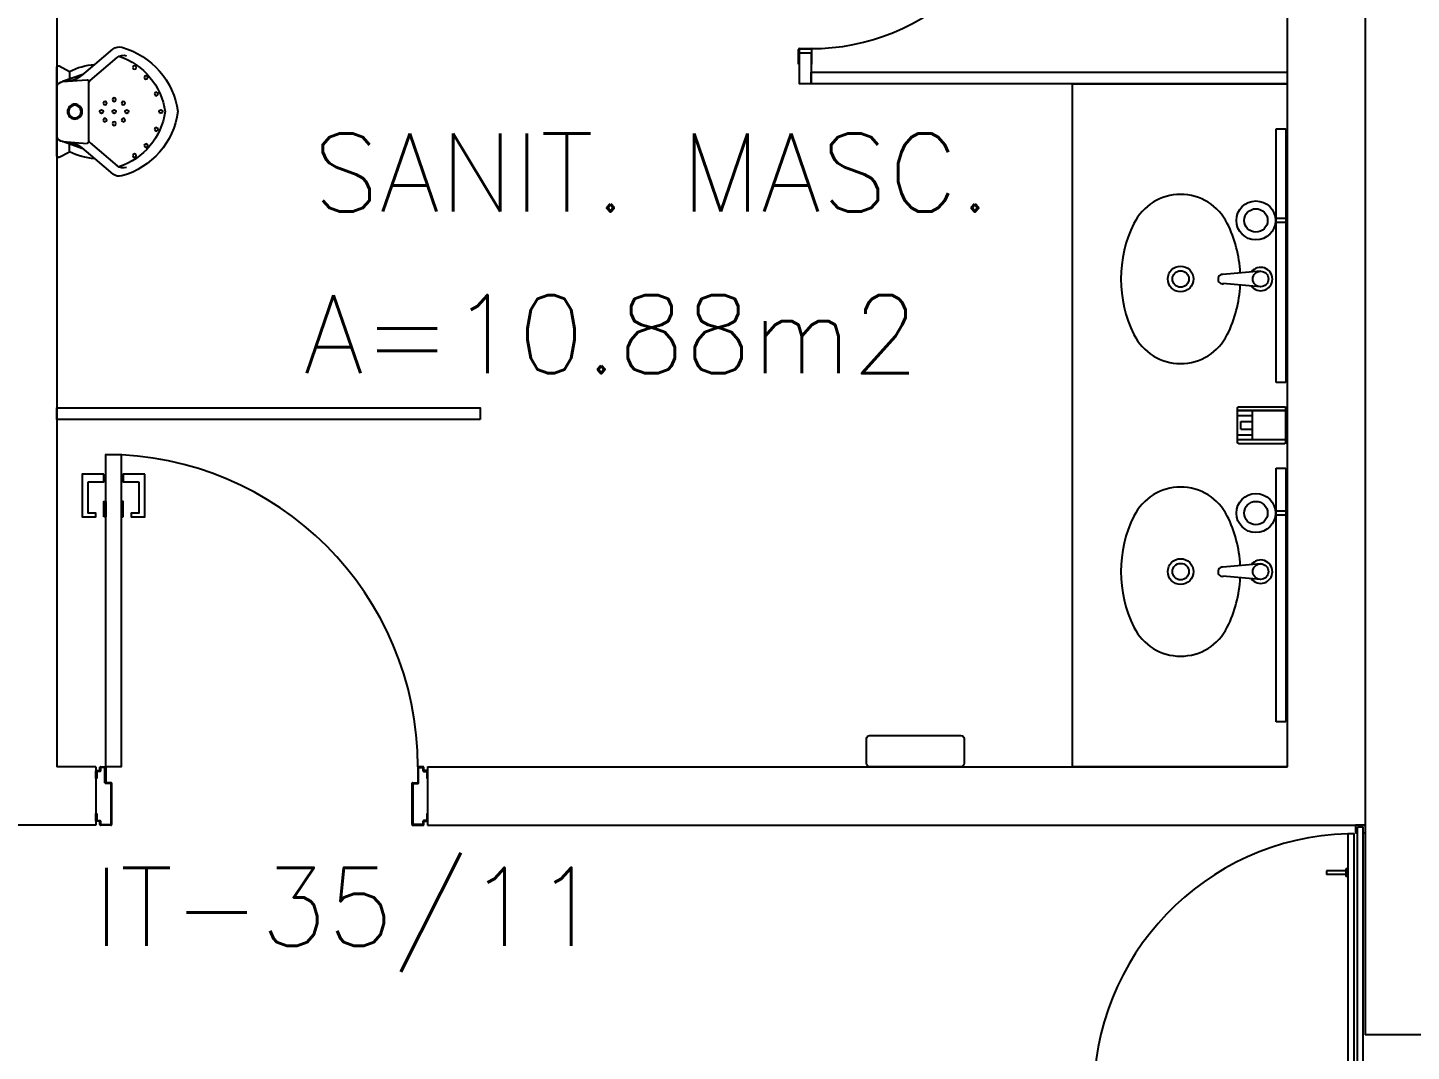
# Model space of a CAD drawing. Header units: millimetres. Extents: x 2128 to 2646, y 1972 to 2207.
# Drawn here: x 2296.034 to 2299.58, y 2138.786 to 2141.409 of the extents above; entities that cross this region are included whole.
import ezdxf

# ---------------------------------------------------------------- set-up
doc = ezdxf.new("R2010")
doc.units = ezdxf.units.MM
for name, color, linetype in [('AR-ALV', 2, 'Continuous'), ('AR-DIVISÓRIAS', 230, 'Continuous'), ('AR-ESCADA', 2, 'Continuous'), ('AR-LOUÇAS', 1, 'Continuous'), ('AR-PORTA', 1, 'Continuous'), ('AR-VIDRO', 2, 'Continuous'), ('BC-CUBA', 1, 'Continuous'), ('BGR- VISTA', 12, 'Continuous'), ('DV- VISTA', 2, 'Continuous'), ('DV-TEXTO', 2, 'Continuous'), ('ENDEREÇO', 2, 'Continuous'), ('maçaneta', 1, 'Continuous'), ('montantes', 1, 'Continuous'), ('mov', 1, 'Continuous'), ('PM-PERFIL U-C', 2, 'Continuous'), ('pm1', 2, 'Continuous'), ('pm2', 2, 'Continuous'), ('soleira', 1, 'Continuous'), ('TEXTO', 2, 'Continuous'), ('WC1', 1, 'Continuous'), ('WC2', 1, 'Continuous'), ('Área', 2, 'Continuous')]:
    doc.layers.add(name, color=color, linetype=linetype)
doc.styles.add('S12', font='simplex.shx', dxfattribs={"width": 1.1, "height": 0.12})
doc.styles.add('UNB-100', font='simplex.shx', dxfattribs={"height": 0.2})
doc.styles.add('UNB1-100', font='simplex.shx', dxfattribs={"height": 0.2})

# ---------------------------------------------------------------- blocks, each defined once
blk = doc.blocks.new('MCTR-01p')
at = {"layer": 'WC1'}
for p, q in [((0.1134, 0), (-0.1134, 0)), ((-0.1169, -0.006), (-0.1028, -0.0318)), ((0.1169, -0.006), (0.1028, -0.0318)), ((-0.1209, -0.0973), (-0.16, -0.1436)), ((0.1209, -0.0973), (0.16, -0.1436))]:
    blk.add_line(p, q, dxfattribs=at)
blk.add_circle((0, -0.0459), 0.019, dxfattribs=at)
for centre, radius, start, end in [((-0.1134, -0.004), 0.00402, 90, 208.6993), ((0.1134, -0.004), 0.00402, 331.3007, 90), ((0.0514, -0.1098), 0.1728, 153.1667, 175.8553), ((-0.0514, -0.1098), 0.1728, 4.1447, 26.8333), ((-0.1408, -0.1598), 0.0251, 139.851, 195.7705), ((0.027, -0.1124), 0.1994, 195.7705, 262.231), ((-0.027, -0.1124), 0.1994, 277.769, 344.2295), ((0.1408, -0.1598), 0.0251, 344.2295, 40.149)]:
    blk.add_arc(centre, radius, start, end, dxfattribs=at)
at = {"layer": 'WC2'}
for p, q in [((-0.1028, -0.0318), (-0.083, -0.0318)), ((-0.0952, -0.0668), (-0.0769, -0.0144)), ((-0.0769, -0.0144), (-0.0814, -0.0774)), ((0.0769, -0.0144), (0.0814, -0.0774)), ((0.0952, -0.0668), (0.0769, -0.0144)), ((0.1028, -0.0318), (0.083, -0.0318)), ((-0.0929, -0.0641), (-0.1209, -0.0973)), ((0.0929, -0.0641), (0.1209, -0.0973)), ((-0.0801, -0.0849), (-0.1388, -0.1544)), ((0.0773, -0.0817), (-0.0773, -0.0817)), ((0.0801, -0.0849), (0.1388, -0.1544))]:
    blk.add_line(p, q, dxfattribs=at)
for centre, radius in [((0, -0.0459), 0.0162), ((-0.0216, -0.1233), 0.00453), ((0.0216, -0.1233), 0.00453), ((-0.0307, -0.1466), 0.00453), ((-0.0216, -0.17), 0.00453), ((0.0216, -0.17), 0.00453), ((0.0307, -0.1466), 0.00453), ((-0.1131, -0.1987), 0.00453), ((0.1131, -0.1987), 0.00453), ((-0.0873, -0.2281), 0.00453), ((0.0873, -0.2281), 0.00453), ((-0.0453, -0.2549), 0.00453), ((0.0453, -0.2549), 0.00453)]:
    blk.add_circle(centre, radius, dxfattribs=at)
for centre, radius, start, end in [((-0.0573, -0.018), 0.02, 115.5204, 169.5817), ((0.0573, -0.018), 0.02, 10.4183, 64.4796), ((-0.1424, -0.0223), 0.0647, 319.851, 355.9846), ((0.1424, -0.0223), 0.0647, 184.0154, 220.149), ((-0.0773, -0.0776), 0.00402, 175.9846, 270), ((-0.0719, -0.0937), 0.012, 89.3581, 133.3239), ((0.0719, -0.0937), 0.012, 46.6761, 90.6419), ((0.0773, -0.0776), 0.00402, 270, 4.0154), ((0, -0.1142), 0.00453, 90, 270), ((0, -0.1142), 0.00453, 270, 90), ((-0.1204, -0.1699), 0.024, 139.851, 200.6324), ((0.024, -0.1042), 0.1746, 198.2723, 262.1141), ((0, -0.1466), 0.00453, 90, 270), ((0, -0.1791), 0.00453, 90, 270), ((0, -0.1466), 0.00453, 270, 90), ((-0.024, -0.1042), 0.1746, 277.8859, 341.7277), ((0, -0.1791), 0.00453, 270, 90), ((0.1204, -0.1699), 0.024, 339.3676, 40.149), ((0.0001, -0.2664), 0.00453, 91.7832, 268.2168), ((-0.0001, -0.2664), 0.00453, 271.7832, 88.2168)]:
    blk.add_arc(centre, radius, start, end, dxfattribs=at)
blk = doc.blocks.new('CUBA-01P')
at = {"layer": 'WC1'}
blk.add_circle((-0.15, -0.08), 0.05, dxfattribs=at)
for centre, radius, start, end in [((0, -0.4404), 0.3205, 92.8226, 116.4054), ((0, -0.4404), 0.3205, 63.5946, 87.2424), ((-0.0831, -0.273), 0.1336, 116.4054, 243.5946), ((0.0831, -0.273), 0.1336, 296.4054, 63.5946), ((0, -0.1056), 0.3205, 243.5946, 296.4054)]:
    blk.add_arc(centre, radius, start, end, dxfattribs=at)
at = {"layer": 'WC2'}
for p, q in [((-0.1548, 0), (-0.1548, -0.0303)), ((-0.1448, 0), (-0.1448, -0.0303)), ((-0.02, -0.068), (-0.0118, -0.1652)), ((0.02, -0.068), (0.0118, -0.1652))]:
    blk.add_line(p, q, dxfattribs=at)
for centre, radius in [((-0.15, -0.08), 0.03), ((0, -0.068), 0.02), ((0, -0.273), 0.033), ((0, -0.273), 0.0212)]:
    blk.add_circle(centre, radius, dxfattribs=at)
for centre, radius, start, end in [((0.0002, -0.0678), 0.03, 306.4013, 232.6706), ((0.0002, -0.1652), 0.012, 180, 10.1205)]:
    blk.add_arc(centre, radius, start, end, dxfattribs=at)
blk = doc.blocks.new('BGR5')
at = {"layer": 'BGR- VISTA'}
blk.add_lwpolyline([(0, 0.55), (1.75, 0.55), (1.75, 0), (0, 0)], close=True, dxfattribs=at)
at = {"layer": 'BC-CUBA', "rotation": 180}
for p in [(0.5, 0), (1.25, 0)]:
    blk.add_blockref('CUBA-01P', p, dxfattribs=at)
blk = doc.blocks.new('DV4')
at = {"layer": 'DV- VISTA'}
blk.add_lwpolyline([(0.03, 0), (0.03, -1.22), (0, -1.22), (0, 0)], close=True, dxfattribs=at)
at = {"layer": 'DV-TEXTO', "style": 'S12'}
for tag, p, flags in [('ACABAMENTO', (0.3815, -0.3084), 3), ('CANTONEIRA', (0.5815, -0.3084), 3), ('DIVISÓRIA', (-0.0185, -0.3084), 2), ('TAMANHO', (0.1815, -0.3084), 3)]:
    blk.add_attdef(tag, p, '', height=0.12, rotation=90, dxfattribs=dict(at, flags=flags))
blk = doc.blocks.new('DV8')
at = {"layer": 'DV- VISTA'}
blk.add_lwpolyline([(0, -0.03), (-0.08, -0.03), (-0.08, 0), (0, 0)], close=True, dxfattribs=at)
at = {"layer": 'DV-TEXTO', "style": 'S12'}
for tag, p, flags in [('DIVISÓRIA', (-0.0639, 0.0342), 2), ('TAMANHO', (-0.0639, -0.1658), 3), ('ACABAMENTO', (-0.0639, -0.3658), 3), ('CANTONEIRA', (-0.0639, -0.5658), 3)]:
    blk.add_attdef(tag, p, '', height=0.12, dxfattribs=dict(at, flags=flags))
blk = doc.blocks.new('pb55-gr-01p')
at = {"layer": 'mov'}
blk.add_arc((0.0015, 0.0172), 0.55, 359.7335, 90, dxfattribs=at)
at = {"layer": 'pm1'}
blk.add_lwpolyline([(0.0315, 0.5673), (0.0315, 0.0172), (0.0015, 0.0172), (0.0015, 0.5673)], close=True, dxfattribs=at)
at = {"layer": 'pm2'}
for p, q in [((-0.0385, 0.0172), (-0.0008, 0.0172)), ((-0.0385, 0.0158), (-0.0385, 0.0172)), ((-0.0008, 0.0158), (-0.0385, 0.0158)), ((0, 0.015), (0, -0.015)), ((0.0015, -0.0152), (0.0015, 0.015)), ((0.5515, -0.0152), (0.5515, 0.015)), ((0.553, 0.015), (0.553, -0.015)), ((0.5915, 0.0172), (0.5537, 0.0172)), ((0.5537, 0.0158), (0.5915, 0.0158)), ((0.5915, 0.0158), (0.5915, 0.0172)), ((-0.001, -0.016), (-0.0385, -0.016)), ((-0.0385, -0.0175), (-0.0385, -0.016)), ((-0.0385, -0.0175), (-0.0008, -0.0175)), ((0.5915, -0.0175), (0.5537, -0.0175)), ((0.554, -0.016), (0.5915, -0.016)), ((0.5915, -0.0175), (0.5915, -0.016))]:
    blk.add_line(p, q, dxfattribs=at)
for centre, radius, start, end in [((-0.0008, 0.015), 0.00225, 0, 90), ((-0.0008, 0.015), 0.00075, 0, 90), ((0.5537, 0.015), 0.00225, 90, 180), ((0.5537, 0.015), 0.00075, 90, 180), ((-0.001, -0.015), 0.001, 270, 0), ((-0.0008, -0.0152), 0.00225, 270, 0), ((0.5537, -0.0152), 0.00225, 180, 270), ((0.554, -0.015), 0.001, 180, 270)]:
    blk.add_arc(centre, radius, start, end, dxfattribs=at)
blk = doc.blocks.new('DV5')
at = {"layer": 'DV- VISTA'}
blk.add_lwpolyline([(0.03, 0), (0.03, -1.085), (0, -1.085), (0, 0)], close=True, dxfattribs=at)
at = {"layer": 'DV-TEXTO', "style": 'S12'}
for tag, p, flags in [('ACABAMENTO', (0.3815, -0.3886), 3), ('CANTONEIRA', (0.5815, -0.3886), 3), ('DIVISÓRIA', (-0.0185, -0.3886), 2), ('TAMANHO', (0.1815, -0.3886), 3)]:
    blk.add_attdef(tag, p, '', height=0.12, rotation=90, dxfattribs=dict(at, flags=flags))
blk = doc.blocks.new('ES-2P-1PAV-M')
at = {"layer": 'soleira'}
for p in [(0, -0.0025), (0.875, -0.54)]:
    blk.add_line(p, (0, -0.54), dxfattribs=at)
blk = doc.blocks.new('PV1')
at = {"layer": 'AR-VIDRO'}
for p, q in [((0.0215, 0.0443), (0.0215, 0.0293)), ((0.0215, 0.0443), (0.6875, 0.0443)), ((2.7035, 0.0443), (2.0375, 0.0443)), ((2.7035, 0.0443), (2.7035, 0.0293)), ((0.6825, 0.02), (0.005, 0.02)), ((0.6825, 0.005), (0.005, 0.005)), ((0.0215, 0.0293), (0.6875, 0.0293)), ((2.7035, 0.0293), (2.0375, 0.0293)), ((2.0425, 0.02), (2.72, 0.02)), ((2.0425, 0.005), (2.72, 0.005))]:
    blk.add_line(p, q, dxfattribs=at)
at = {"layer": 'maçaneta'}
for p, q in [((0.1165, 0.0993), (0.1265, 0.0993)), ((0.1165, 0.0493), (0.1165, 0.0993)), ((0.1265, 0.0493), (0.1265, 0.0993)), ((2.5985, 0.0493), (2.5985, 0.0993)), ((2.6085, 0.0993), (2.5985, 0.0993)), ((2.6085, 0.0493), (2.6085, 0.0993)), ((0.1115, 0.0443), (0.1115, 0.0493)), ((0.1115, 0.0493), (0.1315, 0.0493)), ((0.1315, 0.0443), (0.1315, 0.0493)), ((2.6135, 0.0493), (2.5935, 0.0493)), ((2.5935, 0.0443), (2.5935, 0.0493)), ((2.6135, 0.0443), (2.6135, 0.0493))]:
    blk.add_line(p, q, dxfattribs=at)
at = {"layer": 'montantes'}
for p, q in [((0.6425, 0.0493), (0.6925, 0.0493)), ((0.6875, 0.0443), (0.6875, 0.0293)), ((0.6925, 0.0493), (0.6925, 0.025)), ((2.0325, 0.0493), (2.0325, 0.025)), ((2.0825, 0.0493), (2.0325, 0.0493)), ((2.0375, 0.0443), (2.0375, 0.0293)), ((0, 0), (0, 0.025)), ((0, 0.025), (0.02, 0.025)), ((0, 0), (0.02, 0)), ((0.005, 0.005), (0.005, 0.02)), ((0.02, 0.02), (0.02, 0.025)), ((0.02, 0), (0.02, 0.005)), ((0.6425, 0.025), (0.6925, 0.025)), ((0.6875, 0.025), (0.6675, 0.025)), ((0.6675, 0.02), (0.6675, 0.025)), ((0.6675, 0), (0.6675, 0.005)), ((0.6875, 0), (0.6675, 0)), ((0.6825, 0.005), (0.6825, 0.02)), ((0.6875, 0), (0.6875, 0.025)), ((2.0825, 0.025), (2.0325, 0.025)), ((2.0375, 0.025), (2.0575, 0.025)), ((2.0375, 0), (2.0375, 0.025)), ((2.0375, 0), (2.0575, 0)), ((2.0425, 0.005), (2.0425, 0.02)), ((2.0575, 0.02), (2.0575, 0.025)), ((2.0575, 0), (2.0575, 0.005)), ((2.705, 0.02), (2.705, 0.025)), ((2.725, 0.025), (2.705, 0.025)), ((2.705, 0), (2.705, 0.005)), ((2.725, 0), (2.705, 0)), ((2.72, 0.005), (2.72, 0.02)), ((2.725, 0), (2.725, 0.025))]:
    blk.add_line(p, q, dxfattribs=at)
for centre in [(0.6925, 0.02), (2.0325, 0.02)]:
    blk.add_circle(centre, 0.005, dxfattribs=at)
for centre, start, end in [((0.6425, 0.0443), 90, 180), ((2.0825, 0.0443), 0, 90), ((0.6425, 0.03), 180, 270), ((2.0825, 0.03), 270, 0)]:
    blk.add_arc(centre, 0.005, start, end, dxfattribs=at)
at = {"layer": 'mov'}
for centre, start, end in [((0.692, 0.025), 0, 178.3547), ((2.033, 0.025), 1.6453, 180)]:
    blk.add_arc(centre, 0.6705, start, end, dxfattribs=at)
blk = doc.blocks.new('PM3')
at = {"layer": 'maçaneta'}
for points in [[(0.02, 0.825), (-0.035, 0.825), (-0.035, 0.715), (0, 0.715), (0, 0.725), (-0.02, 0.725), (-0.02, 0.8035, -0.414214), (-0.0185, 0.805), (0.02, 0.805)], [(0.125, 0.825), (0.07, 0.825), (0.07, 0.805), (0.1085, 0.805, -0.414214), (0.11, 0.8035), (0.11, 0.725), (0.09, 0.725), (0.09, 0.715), (0.125, 0.715)]]:
    blk.add_lwpolyline(points, format="xyb", close=True, dxfattribs=at)
for points in [[(0.02, 0.715), (0.02, 0.755), (0.025, 0.755), (0.025, 0.715)], [(0.07, 0.715), (0.07, 0.755), (0.065, 0.755), (0.065, 0.715)]]:
    blk.add_lwpolyline(points, close=True, dxfattribs=at)
at = {"layer": 'mov'}
blk.add_arc((0.025, 0.075), 0.8, 0, 90, dxfattribs=at)
at = {"layer": 'PM-PERFIL U-C'}
for p, q in [((0.01, 0.065), (0.01, 0.0735)), ((0.0115, 0.075), (0.0235, 0.075)), ((0.012, 0.073), (0.012, 0.0645)), ((0.023, 0.073), (0.012, 0.073)), ((0.023, 0.0335), (0.023, 0.073)), ((0.025, 0.0735), (0.025, 0.034)), ((0.825, 0.0735), (0.825, 0.034)), ((0.8385, 0.075), (0.8265, 0.075)), ((0.827, 0.073), (0.838, 0.073)), ((0.827, 0.0335), (0.827, 0.073)), ((0.838, 0.073), (0.838, 0.0645)), ((0.84, 0.065), (0.84, 0.0735)), ((0, 0.045), (0, 0.0635)), ((0.002, 0.045), (0, 0.045)), ((0.0015, 0.065), (0.01, 0.065)), ((0.002, 0.063), (0.002, 0.045)), ((0.0105, 0.063), (0.002, 0.063)), ((0.8395, 0.063), (0.848, 0.063)), ((0.8485, 0.065), (0.84, 0.065)), ((0.848, 0.063), (0.848, 0.045)), ((0.848, 0.045), (0.85, 0.045)), ((0.85, 0.045), (0.85, 0.0635)), ((0.038, 0.032), (0.0245, 0.032)), ((0.0385, 0.034), (0.025, 0.034)), ((0.038, 0.032), (0.038, -0.073)), ((0.04, 0.0325), (0.04, -0.0735)), ((0.81, 0.0325), (0.81, -0.0735)), ((0.8115, 0.034), (0.825, 0.034)), ((0.812, 0.032), (0.8255, 0.032)), ((0.812, 0.032), (0.812, -0.073)), ((0, -0.045), (0.002, -0.045)), ((0, -0.0635), (0, -0.045)), ((0.01, -0.065), (0.0015, -0.065)), ((0.002, -0.045), (0.002, -0.063)), ((0.002, -0.063), (0.0105, -0.063)), ((0.01, -0.0735), (0.01, -0.065)), ((0.012, -0.0645), (0.012, -0.073)), ((0.838, -0.0645), (0.838, -0.073)), ((0.848, -0.063), (0.8395, -0.063)), ((0.84, -0.0735), (0.84, -0.065)), ((0.84, -0.065), (0.8485, -0.065)), ((0.85, -0.045), (0.848, -0.045)), ((0.848, -0.045), (0.848, -0.063)), ((0.85, -0.0635), (0.85, -0.045)), ((0.0385, -0.075), (0.0115, -0.075)), ((0.012, -0.073), (0.038, -0.073)), ((0.8115, -0.075), (0.8385, -0.075)), ((0.838, -0.073), (0.812, -0.073))]:
    blk.add_line(p, q, dxfattribs=at)
for centre, start, end in [((0.0115, 0.0735), 90, 180), ((0.0235, 0.0735), 360, 90), ((0.8265, 0.0735), 90, 180), ((0.8385, 0.0735), 0, 90), ((0.0015, 0.0635), 90, 180), ((0.0105, 0.0645), 270, 0), ((0.8395, 0.0645), 180, 270), ((0.8485, 0.0635), 0, 90), ((0.0245, 0.0335), 180, 270), ((0.0385, 0.0325), 0, 90), ((0.8115, 0.0325), 90, 180), ((0.8255, 0.0335), 270, 0), ((0.0015, -0.0635), 180, 270), ((0.0105, -0.0645), 0, 90), ((0.8395, -0.0645), 90, 180), ((0.8485, -0.0635), 270, 0), ((0.0115, -0.0735), 180, 270), ((0.0385, -0.0735), 269.9386, 0), ((0.8115, -0.0735), 180, 270.0614), ((0.8385, -0.0735), 270, 0)]:
    blk.add_arc(centre, 0.0015, start, end, dxfattribs=at)
at = {"layer": 'pm1'}
blk.add_lwpolyline([(0.065, 0.875), (0.065, 0.075), (0.025, 0.075), (0.025, 0.875)], close=True, dxfattribs=at)
blk = doc.blocks.new('TLHR-01p')
at = {"layer": 'WC1'}
blk.add_lwpolyline([(-0.117, 0.08), (0.117, 0.08, -0.414214), (0.125, 0.072), (0.125, 0.008, -0.414214), (0.117, 0), (-0.117, 0, -0.414214), (-0.125, 0.008), (-0.125, 0.072, -0.414214)], format="xyb", close=True, dxfattribs=at)
blk = doc.blocks.new('SBSPRAY-P')
at = {"layer": 'WC1'}
for p, q in [((-0.0444, 0), (0.0444, 0)), ((-0.0469, -0.122), (-0.0469, -0.0025)), ((-0.0376, -0.0025), (-0.0376, -0.122)), ((0.0376, -0.122), (0.0376, -0.0025)), ((0.0376, -0.0025), (0.0376, -0.122)), ((0.0469, -0.122), (0.0469, -0.0025)), ((-0.0376, -0.0861), (0.0376, -0.0861)), ((-0.0444, -0.1245), (0.0444, -0.1245))]:
    blk.add_line(p, q, dxfattribs=at)
for centre, start, end in [((-0.0444, -0.0025), 90, 180), ((0.0444, -0.0025), 0, 90), ((-0.0351, -0.0025), 90, 180), ((0.0351, -0.0025), 0, 90), ((-0.0444, -0.122), 180, 270), ((-0.0351, -0.122), 180, 270), ((0.0351, -0.122), 270, 360), ((0.0444, -0.122), 270, 0)]:
    blk.add_arc(centre, 0.0025, start, end, dxfattribs=at)
at = {"layer": 'WC2'}
for p, q in [((-0.0247, -0.1245), (-0.0247, -0.0861)), ((-0.0096, -0.1161), (-0.0096, -0.0861)), ((0.0096, -0.1161), (0.0096, -0.0861)), ((0.0247, -0.1245), (0.0247, -0.0861)), ((-0.0096, -0.1161), (0.0096, -0.1161))]:
    blk.add_line(p, q, dxfattribs=at)

msp = doc.modelspace()

# ---------------------------------------------------------------- linework, layer by layer
at = {"layer": 'AR-ALV'}
for p, q in [((2296.1085, 2142.9651), (2296.1085, 2139.5151)), ((2299.2615, 2142.9651), (2299.2615, 2139.5151)), ((2299.4615, 2142.9651), (2299.4615, 2139.3651)), ((2296.2085, 2139.5151), (2296.1085, 2139.5151)), ((2296.2085, 2139.5151), (2296.2085, 2139.3651)), ((2297.0585, 2139.5151), (2297.0585, 2139.3651)), ((2297.0585, 2139.5151), (2299.2615, 2139.5151)), ((2296.2085, 2139.3651), (2295.8585, 2139.3651)), ((2297.0585, 2139.3651), (2299.4615, 2139.3651))]:
    msp.add_line(p, q, dxfattribs=at)
at = {"layer": 'soleira'}
msp.add_line((2299.4615, 2139.3676), (2299.4615, 2138.8276), dxfattribs=at)
at = {"layer": 'WC2'}
for p, q in [((2299.2335, 2140.5001), (2299.2335, 2141.1501)), ((2299.2335, 2141.1501), (2299.2585, 2141.1501)), ((2299.2585, 2141.1501), (2299.2585, 2140.5001)), ((2299.2585, 2140.5001), (2299.2335, 2140.5001)), ((2299.2335, 2139.6301), (2299.2335, 2140.2801)), ((2299.2335, 2140.2801), (2299.2585, 2140.2801)), ((2299.2585, 2140.2801), (2299.2585, 2139.6301)), ((2299.2585, 2139.6301), (2299.2335, 2139.6301))]:
    msp.add_line(p, q, dxfattribs=at)

# ---------------------------------------------------------------- block references
at = {"layer": 'AR-DIVISÓRIAS'}
for name, p, rotation in [('DV8', (2298.0115, 2141.3451), 90), ('DV4', (2299.2615, 2141.2951), 270), ('DV5', (2297.1935, 2140.4351), 270)]:
    msp.add_blockref(name, p, dxfattribs=dict(at, rotation=rotation))
at = {"layer": 'AR-ESCADA'}
msp.add_blockref('ES-2P-1PAV-M', (2299.4615, 2139.3676), dxfattribs=at)
at = {"layer": 'AR-LOUÇAS', "xscale": -1}
for name, p, rotation in [('MCTR-01p', (2296.1085, 2141.1941), 90), ('SBSPRAY-P', (2299.2585, 2140.3901), 270)]:
    msp.add_blockref(name, p, dxfattribs=dict(at, rotation=rotation))
at = {"layer": 'AR-LOUÇAS', "rotation": 180}
msp.add_blockref('TLHR-01p', (2298.3085, 2139.5951), dxfattribs=at)
at = {"layer": 'AR-PORTA'}
for name, p, rotation in [('pb55-gr-01p', (2298.0265, 2141.9071), 270), ('PV1', (2299.4615, 2136.6401), 90)]:
    msp.add_blockref(name, p, dxfattribs=dict(at, rotation=rotation))
msp.add_blockref('PM3', (2296.2085, 2139.4401), dxfattribs=at)
at = {"layer": 'BGR- VISTA', "rotation": 90}
msp.add_blockref('BGR5', (2299.2615, 2139.5151), dxfattribs=at)

# ---------------------------------------------------------------- texts
at = {"layer": 'ENDEREÇO', "style": 'UNB1-100'}
msp.add_text('IT-35/11', height=0.2, dxfattribs=at).set_placement((2296.201, 2139.0561))
at = {"layer": 'TEXTO', "style": 'UNB-100'}
msp.add_text('SANIT. MASC.', height=0.2, dxfattribs=at).set_placement((2296.7642, 2140.9378))
at = {"layer": 'Área', "style": 'UNB-100'}
msp.add_text('A=10.88m2', height=0.2, dxfattribs=at).set_placement((2296.7406, 2140.5237))

doc.saveas('drawing.dxf')
